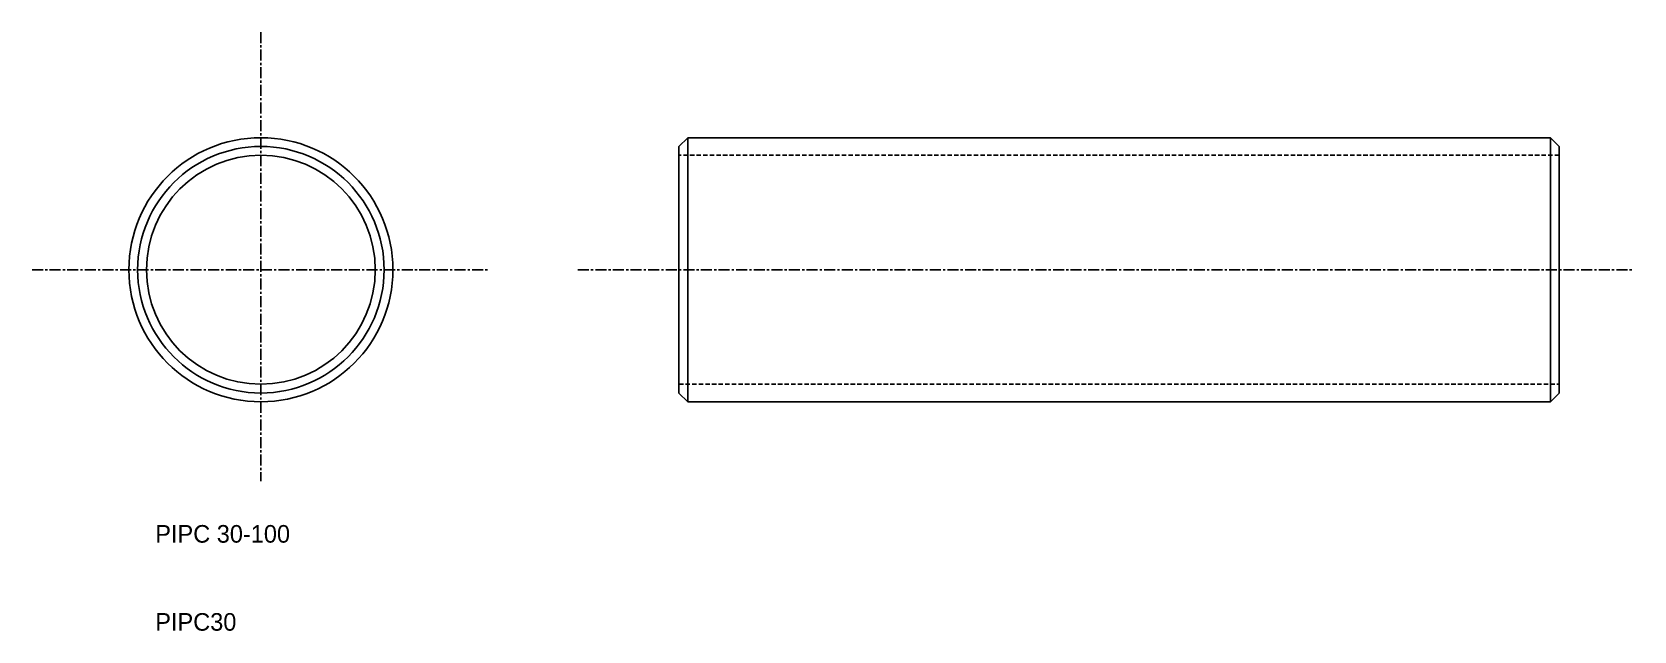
# Model space of a CAD drawing. Extents: x -4 to 178, y 10 to 78.
import ezdxf

# ---------------------------------------------------------------- set-up
doc = ezdxf.new("R2010")
doc.units = 0
doc.linetypes.add('CENTER', pattern=[2, 1.25, -0.25, 0.25, -0.25])
doc.linetypes.add('DASHED', pattern=[0.75, 0.5, -0.25])
doc.layers.get('0').update_dxf_attribs({"linetype": 'CONTINUOUS'})
doc.layers.add('CENTER', color=1, linetype='CENTER')

msp = doc.modelspace()

# ---------------------------------------------------------------- linework, layer by layer
at = {"color": 7, "linetype": 'CONTINUOUS'}
for p, q in [((69.5, 65), (70.5, 66)), ((168.5, 66), (70.5, 66)), ((70.5, 66), (70.5, 36)), ((168.5, 36), (168.5, 66)), ((169.5, 65), (168.5, 66)), ((69.5, 65), (69.5, 37)), ((169.5, 37), (169.5, 65)), ((70.5, 36), (69.5, 37)), ((168.5, 36), (169.5, 37)), ((70.5, 36), (168.5, 36))]:
    msp.add_line(p, q, dxfattribs=at)
at = {"color": 3, "linetype": 'DASHED'}
for p, q in [((169.5, 64), (69.5, 64)), ((69.5, 38), (169.5, 38))]:
    msp.add_line(p, q, dxfattribs=at)
at = {"color": 7, "linetype": 'CONTINUOUS'}
for radius in [15, 14, 13]:
    msp.add_circle((22, 51), radius, dxfattribs=at)
at = {"layer": 'CENTER', "color": 1, "linetype": 'CENTER'}
for p, q in [((22, 78), (22, 27)), ((-4, 51), (48, 51)), ((58, 51), (178, 51))]:
    msp.add_line(p, q, dxfattribs=at)

# ---------------------------------------------------------------- texts
at = {"color": 7, "linetype": 'CONTINUOUS'}
for s, p in [('PIPC 30-100', (10, 20)), ('PIPC30', (10, 10))]:
    msp.add_text(s, height=2, dxfattribs=at).set_placement(p)

doc.saveas('drawing.dxf')
